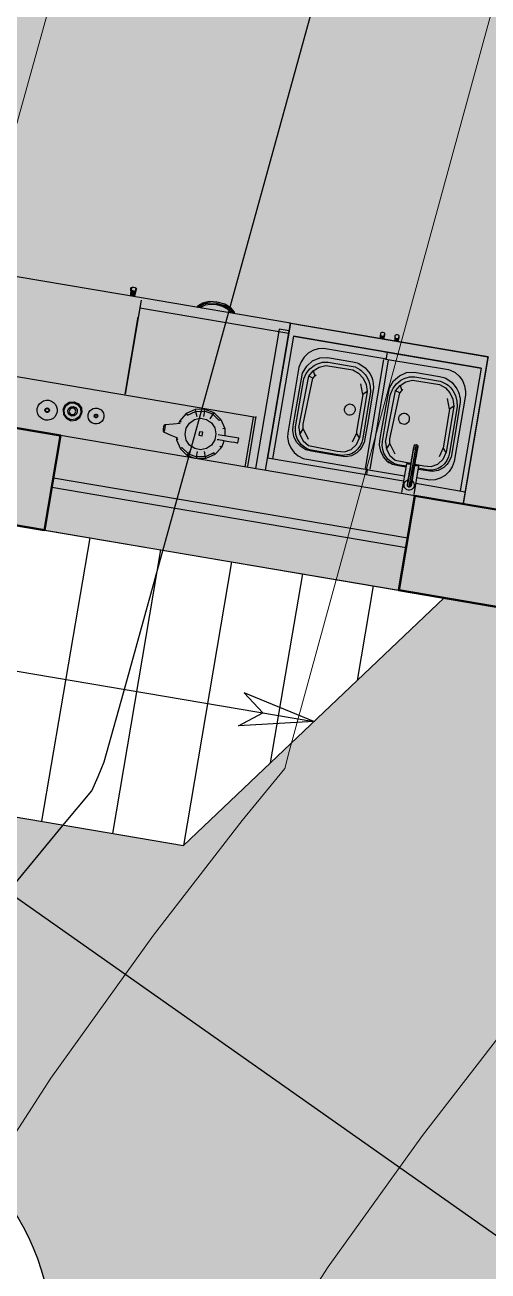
# Model space of a CAD drawing. Header units: millimetres. Extents: x 474337 to 1180020, y 4124662 to 4776603.
# Drawn here: x 767664 to 769597, y 4346139 to 4351340 of the extents above; entities that cross this region are included whole.
import ezdxf

# ---------------------------------------------------------------- set-up
doc = ezdxf.new("R2010")
doc.units = ezdxf.units.MM
doc.layers.add('(014) Водопровод', color=5, linetype='ИК_Водопровод -------в--------')
doc.layers.add('(031) Горизонтали', color=42, linetype='Continuous')
doc.layers.add('(032) Горизонтали утолщенные', color=32, linetype='Continuous', lineweight=30)
doc.linetypes.add('ИК_Водопровод -------в--------', pattern='A,9,-0.6,["В",Standard,S=1.2,R=0,X=0,Y=-0.6],-1.2', length=10.8)

# ---------------------------------------------------------------- blocks, each defined once
blk = doc.blocks.new('io87po8otjtrio')
at = {"color": 7, "lineweight": 50}
for p, q in [((5660452.5, 906416), (5664309.3, 900574)), ((5663011.3, 901814.2), (5663975.5, 900353.6)), ((5663975.5, 900353.6), (5664309.3, 900574)), ((5664802, 899101.8), (5665135.8, 899322.2)), ((5665135.8, 899322.2), (5666182.5, 897736.8)), ((5664802, 899101.8), (5665628.3, 897850.2))]:
    blk.add_line(p, q, dxfattribs=at)
at = {"color": 7}
for p, q in [((5663268, 904330), (5665747.3, 900574.6)), ((5662796, 903955.6), (5665494.3, 899868.4)), ((5664415, 900414), (5665416.7, 901075.3)), ((5664580.3, 900163.6), (5665582, 900825)), ((5664745.6, 899913.3), (5665747.3, 900574.6)), ((5665241.4, 899162.2), (5665747.3, 900574.6)), ((5664910.9, 899662.9), (5665578.6, 900103.8)), ((5665076.1, 899412.6), (5665410, 899633)), ((5665135.8, 899322.2), (5664802, 899101.8))]:
    blk.add_line(p, q, dxfattribs=at)
for p, q in [((5664309.3, 900574), (5665135.8, 899322.2)), ((5664234.9, 899577.5), (5663655, 900455.8)), ((5664158, 900474.1), (5664984.4, 899222.3)), ((5663854.1, 900403.9), (5663843.4, 900401.9)), ((5663864.8, 900403.1), (5663854.1, 900403.9)), ((5664124.6, 900452.1), (5664951, 899200.3)), ((5663815.2, 900370.4), (5663814.4, 900359.7)), ((5663814.4, 900359.7), (5663816.4, 900349)), ((5663818.7, 900380.6), (5663815.2, 900370.4)), ((5663824.7, 900389.6), (5663818.7, 900380.6)), ((5663833.2, 900397), (5663824.7, 900389.6)), ((5663843.4, 900401.9), (5663833.2, 900397)), ((5663847.3, 900363.8), (5663847.1, 900361.5)), ((5663847.1, 900361.5), (5663847.5, 900359.1)), ((5663848, 900366.1), (5663847.3, 900363.8)), ((5663847.5, 900359.1), (5663848.6, 900356.9)), ((5663848, 900363.7), (5663847.8, 900361.5)), ((5663847.8, 900361.5), (5663848.2, 900359.3)), ((5663849.4, 900368.1), (5663848, 900366.1)), ((5663848.7, 900365.7), (5663848, 900363.7)), ((5663848.2, 900359.3), (5663849.2, 900357.3)), ((5663848.6, 900356.9), (5663850.3, 900355)), ((5663849.9, 900367.6), (5663848.7, 900365.7)), ((5663849.2, 900357.3), (5663850.7, 900355.5)), ((5663851.3, 900369.7), (5663849.4, 900368.1)), ((5663849.7, 900363), (5663849.5, 900361.2)), ((5663849.5, 900361.2), (5663849.9, 900359.5)), ((5663850.3, 900364.7), (5663849.7, 900363)), ((5663851.7, 900369.1), (5663849.9, 900367.6)), ((5663849.9, 900359.5), (5663850.7, 900357.8)), ((5663851.3, 900366.3), (5663850.3, 900364.7)), ((5663850.3, 900355), (5663852.3, 900353.7)), ((5663850.7, 900357.8), (5663851.9, 900356.3)), ((5663850.7, 900355.5), (5663852.6, 900354.3)), ((5663853.5, 900370.8), (5663851.3, 900369.7)), ((5663852.7, 900367.5), (5663851.3, 900366.3)), ((5663853.7, 900370.1), (5663851.7, 900369.1)), ((5663851.9, 900356.3), (5663853.5, 900355.3)), ((5663852.3, 900353.7), (5663854.5, 900352.9)), ((5663852.6, 900354.3), (5663854.6, 900353.6)), ((5663854.4, 900368.3), (5663852.7, 900367.5)), ((5663855.9, 900371.2), (5663853.5, 900370.8)), ((5663853.5, 900355.3), (5663855.2, 900354.7)), ((5663855.9, 900370.5), (5663853.7, 900370.1)), ((5663856.2, 900368.7), (5663854.4, 900368.3)), ((5663854.5, 900352.9), (5663856.9, 900352.7)), ((5663854.6, 900353.6), (5663856.8, 900353.4)), ((5663855.2, 900354.7), (5663857, 900354.6)), ((5663858.2, 900371), (5663855.9, 900371.2)), ((5663858.1, 900370.3), (5663855.9, 900370.5)), ((5663858, 900368.5), (5663856.2, 900368.7)), ((5663856.8, 900353.4), (5663859, 900353.8)), ((5663856.9, 900352.7), (5663859.2, 900353.1)), ((5663857, 900354.6), (5663858.8, 900354.9)), ((5663859.7, 900367.9), (5663858, 900368.5)), ((5663860.1, 900369.6), (5663858.1, 900370.3)), ((5663860.5, 900370.3), (5663858.2, 900371)), ((5663858.8, 900354.9), (5663860.5, 900355.8)), ((5663859, 900353.8), (5663861.1, 900354.8)), ((5663859.2, 900353.1), (5663861.5, 900354.2)), ((5663861.2, 900366.9), (5663859.7, 900367.9)), ((5663862, 900368.4), (5663860.1, 900369.6)), ((5663862.5, 900368.9), (5663860.5, 900370.3)), ((5663860.5, 900355.8), (5663861.9, 900357)), ((5663861.1, 900354.8), (5663862.8, 900356.3)), ((5663862.5, 900365.5), (5663861.2, 900366.9)), ((5663861.5, 900354.2), (5663863.3, 900355.9)), ((5663861.9, 900357), (5663862.9, 900358.5)), ((5663863.5, 900366.7), (5663862, 900368.4)), ((5663864.1, 900367.1), (5663862.5, 900368.9)), ((5663863.3, 900363.8), (5663862.5, 900365.5)), ((5663862.8, 900356.3), (5663864, 900358.2)), ((5663862.9, 900358.5), (5663863.5, 900360.2)), ((5663863.6, 900362), (5663863.3, 900363.8)), ((5663863.3, 900355.9), (5663864.7, 900357.9)), ((5663864.5, 900364.6), (5663863.5, 900366.7)), ((5663863.5, 900360.2), (5663863.6, 900362)), ((5663864, 900358.2), (5663864.7, 900360.3)), ((5663865.2, 900364.8), (5663864.1, 900367.1)), ((5663864.9, 900362.4), (5663864.5, 900364.6)), ((5663864.7, 900360.3), (5663864.9, 900362.4)), ((5663864.7, 900357.9), (5663865.4, 900360.1)), ((5663874.9, 900399.6), (5663864.8, 900403.1)), ((5663865.6, 900362.5), (5663865.2, 900364.8)), ((5663865.4, 900360.1), (5663865.6, 900362.5)), ((5663884, 900393.6), (5663874.9, 900399.6)), ((5663891.4, 900385.1), (5663884, 900393.6)), ((5663896.3, 900375), (5663891.4, 900385.1)), ((5663894, 900343.4), (5663897.5, 900353.5)), ((5663898.3, 900364.3), (5663896.3, 900375)), ((5663897.5, 900353.5), (5663898.3, 900364.3)), ((5664802, 899101.8), (5663975.5, 900353.6)), ((5663816.4, 900349), (5663821.3, 900338.8)), ((5663821.3, 900338.8), (5663828.7, 900330.4)), ((5663828.7, 900330.4), (5663837.8, 900324.3)), ((5663837.8, 900324.3), (5663848, 900320.8)), ((5663848, 900320.8), (5663858.7, 900320)), ((5663858.7, 900320), (5663869.4, 900322)), ((5663880.4, 900299.5), (5663866.7, 900284)), ((5663869.4, 900322), (5663879.5, 900326.9)), ((5663879.5, 900326.9), (5663888, 900334.3)), ((5663880.6, 900299.2), (5663880.4, 900299.5)), ((5663880.6, 900299.2), (5663881.4, 900300.1)), ((5663881.4, 900300.1), (5663901, 900306.6)), ((5663901.3, 900302.6), (5663883.6, 900296.8)), ((5663888, 900334.3), (5663894, 900343.4)), ((5663901, 900306.6), (5663920.7, 900302.6)), ((5663919, 900299), (5663901.3, 900302.6)), ((5663920.7, 900302.6), (5663936.3, 900288.9)), ((5663586.4, 899813.3), (5663296.4, 900252.5)), ((5663866.7, 900284), (5663862.7, 900264.3)), ((5663862.7, 900264.3), (5663869.2, 900244.7)), ((5663871.2, 900282.8), (5663867.6, 900265.1)), ((5663867.6, 900265.1), (5663873.5, 900247.4)), ((5663883.6, 900296.8), (5663871.2, 900282.8)), ((5663885.3, 900275.9), (5663883.2, 900265.9)), ((5663883.2, 900265.9), (5663886.5, 900256)), ((5663892.2, 900283.7), (5663885.3, 900275.9)), ((5663886.5, 900256), (5663894.4, 900249.1)), ((5663889.3, 900266.1), (5663891.4, 900274.5)), ((5663892.5, 900258.1), (5663889.3, 900266.1)), ((5663891.4, 900274.5), (5663898.1, 900280)), ((5663902.1, 900287), (5663892.2, 900283.7)), ((5663899.8, 900253.4), (5663892.5, 900258.1)), ((5663894.4, 900249.1), (5663904.3, 900247)), ((5663898.1, 900280), (5663906.7, 900280.5)), ((5663908.4, 900254), (5663899.8, 900253.4)), ((5663912.1, 900285), (5663902.1, 900287)), ((5663904.3, 900247), (5663914.2, 900250.3)), ((5663906.7, 900280.5), (5663914, 900275.9)), ((5663915, 900259.5), (5663908.4, 900254)), ((5663919.9, 900278.1), (5663912.1, 900285)), ((5663914, 900275.9), (5663917.2, 900267.8)), ((5663914.2, 900250.3), (5663921.2, 900258.2)), ((5663917.2, 900267.8), (5663915, 900259.5)), ((5663933, 900286.7), (5663919, 900299)), ((5663923.2, 900268.1), (5663919.9, 900278.1)), ((5663921.2, 900258.2), (5663923.2, 900268.1)), ((5663922.9, 900237.3), (5663935.2, 900251.2)), ((5663938.7, 900249.5), (5663925, 900234)), ((5663938.8, 900269), (5663933, 900286.7)), ((5663935.2, 900251.2), (5663938.8, 900269)), ((5663936.3, 900288.9), (5663942.8, 900269.2)), ((5663942.8, 900269.2), (5663938.7, 900249.5)), ((5663869.2, 900244.7), (5663884.7, 900231)), ((5663873.5, 900247.4), (5663887.4, 900235.1)), ((5663884.7, 900231), (5663904.4, 900226.9)), ((5663887.4, 900235.1), (5663905.2, 900231.4)), ((5663904.4, 900226.9), (5663924.1, 900233.4)), ((5663905.2, 900231.4), (5663922.9, 900237.3)), ((5663925, 900234), (5663923.9, 900233.6)), ((5663924.1, 900233.4), (5663923.9, 900233.6)), ((5663931, 900200), (5663928.3, 900192)), ((5663935.7, 900207.1), (5663931, 900200)), ((5663942.4, 900212.9), (5663935.7, 900207.1)), ((5663950.4, 900216.8), (5663942.4, 900212.9)), ((5663958.8, 900218.3), (5663950.4, 900216.8)), ((5663967.2, 900217.7), (5663958.8, 900218.3)), ((5663975.2, 900215), (5663967.2, 900217.7)), ((5663982.4, 900210.2), (5663975.2, 900215)), ((5663988.2, 900203.5), (5663982.4, 900210.2)), ((5663992, 900195.6), (5663988.2, 900203.5)), ((5663993.6, 900187.1), (5663992, 900195.6)), ((5663928.3, 900192), (5663927.6, 900183.5)), ((5663927.6, 900183.5), (5663929.2, 900175.1)), ((5663929.2, 900175.1), (5663933, 900167.1)), ((5663933, 900167.1), (5663938.9, 900160.5)), ((5663938.9, 900160.5), (5663946, 900155.7)), ((5663946, 900155.7), (5663954, 900153)), ((5663953.5, 900186.8), (5663953.3, 900184.9)), ((5663953.3, 900184.9), (5663953.7, 900183.1)), ((5663954.1, 900188.6), (5663953.5, 900186.8)), ((5663953.7, 900183.1), (5663954.5, 900181.3)), ((5663954, 900186.7), (5663953.9, 900185)), ((5663953.9, 900185), (5663954.2, 900183.2)), ((5663954.6, 900188.3), (5663954, 900186.7)), ((5663954, 900153), (5663962.4, 900152.3)), ((5663955.1, 900190.1), (5663954.1, 900188.6)), ((5663954.2, 900183.2), (5663955, 900181.6)), ((5663954.5, 900181.3), (5663955.8, 900179.8)), ((5663955.5, 900189.8), (5663954.6, 900188.3)), ((5663955, 900181.6), (5663956.2, 900180.3)), ((5663956.6, 900191.4), (5663955.1, 900190.1)), ((5663955.4, 900186.2), (5663955.2, 900184.8)), ((5663955.2, 900184.8), (5663955.5, 900183.3)), ((5663955.8, 900187.5), (5663955.4, 900186.2)), ((5663956.9, 900190.9), (5663955.5, 900189.8)), ((5663955.5, 900183.3), (5663956.2, 900182)), ((5663956.6, 900188.7), (5663955.8, 900187.5)), ((5663955.8, 900179.8), (5663957.4, 900178.8)), ((5663956.2, 900182), (5663957.1, 900180.9)), ((5663956.2, 900180.3), (5663957.6, 900179.3)), ((5663958.3, 900192.3), (5663956.6, 900191.4)), ((5663957.7, 900189.7), (5663956.6, 900188.7)), ((5663958.5, 900191.7), (5663956.9, 900190.9)), ((5663957.1, 900180.9), (5663958.3, 900180.1)), ((5663957.4, 900178.8), (5663959.1, 900178.2)), ((5663957.6, 900179.3), (5663959.3, 900178.7)), ((5663959.1, 900190.3), (5663957.7, 900189.7)), ((5663960.2, 900192.6), (5663958.3, 900192.3)), ((5663958.3, 900180.1), (5663959.7, 900179.6)), ((5663960.2, 900192), (5663958.5, 900191.7)), ((5663960.5, 900190.6), (5663959.1, 900190.3)), ((5663959.1, 900178.2), (5663961, 900178)), ((5663959.3, 900178.7), (5663961, 900178.6)), ((5663959.7, 900179.6), (5663961.1, 900179.5)), ((5663962.1, 900192.5), (5663960.2, 900192.6)), ((5663962, 900191.9), (5663960.2, 900192)), ((5663961.9, 900190.5), (5663960.5, 900190.6)), ((5663961, 900178.6), (5663962.7, 900178.9)), ((5663961, 900178), (5663962.9, 900178.4)), ((5663961.1, 900179.5), (5663962.5, 900179.8)), ((5663963.2, 900190), (5663961.9, 900190.5)), ((5663963.6, 900191.4), (5663962, 900191.9)), ((5663963.8, 900191.9), (5663962.1, 900192.5)), ((5663962.4, 900152.3), (5663970.8, 900153.9)), ((5663962.5, 900179.8), (5663963.8, 900180.4)), ((5663962.7, 900178.9), (5663964.3, 900179.7)), ((5663962.9, 900178.4), (5663964.6, 900179.2)), ((5663964.4, 900189.2), (5663963.2, 900190)), ((5663965, 900190.4), (5663963.6, 900191.4)), ((5663965.4, 900190.8), (5663963.8, 900191.9)), ((5663963.8, 900180.4), (5663965, 900181.4)), ((5663964.3, 900179.7), (5663965.7, 900180.9)), ((5663965.4, 900188.1), (5663964.4, 900189.2)), ((5663964.6, 900179.2), (5663966.1, 900180.5)), ((5663966.2, 900189), (5663965, 900190.4)), ((5663965, 900181.4), (5663965.8, 900182.6)), ((5663966.7, 900189.3), (5663965.4, 900190.8)), ((5663966.1, 900186.8), (5663965.4, 900188.1)), ((5663965.7, 900180.9), (5663966.6, 900182.4)), ((5663965.8, 900182.6), (5663966.2, 900184)), ((5663966.3, 900185.4), (5663966.1, 900186.8)), ((5663966.1, 900180.5), (5663967.2, 900182.1)), ((5663967, 900187.4), (5663966.2, 900189)), ((5663966.2, 900184), (5663966.3, 900185.4)), ((5663966.6, 900182.4), (5663967.2, 900184)), ((5663967.5, 900187.6), (5663966.7, 900189.3)), ((5663967.3, 900185.7), (5663967, 900187.4)), ((5663967.2, 900184), (5663967.3, 900185.7)), ((5663967.2, 900182.1), (5663967.8, 900183.9)), ((5663967.9, 900185.7), (5663967.5, 900187.6)), ((5663967.8, 900183.9), (5663967.9, 900185.7)), ((5663970.8, 900153.9), (5663978.8, 900157.8)), ((5663978.8, 900157.8), (5663985.5, 900163.6)), ((5663985.5, 900163.6), (5663990.2, 900170.7)), ((5663990.2, 900170.7), (5663993, 900178.7)), ((5663993, 900178.7), (5663993.6, 900187.1)), ((5663594.1, 899818), (5663926.6, 900037.5)), ((5663613.8, 899831), (5663926.6, 900037.5)), ((5663926.6, 900037.5), (5663653.3, 899857.1)), ((5664109.9, 899936.7), (5664110.4, 899940.1)), ((5664114.1, 899936.7), (5664109.9, 899936.7)), ((5664121.1, 899904.8), (5664109.9, 899936.7)), ((5664110.4, 899940.1), (5664115.3, 899945.8)), ((5664121.4, 899940.1), (5664114.1, 899936.7)), ((5664115.3, 899945.8), (5664123, 899951.1)), ((5664129.1, 899945.3), (5664121.4, 899940.1)), ((5664123, 899951.1), (5664130.5, 899954.1)), ((5664134.3, 899950.5), (5664129.1, 899945.3)), ((5664130.5, 899954.1), (5664134.9, 899953.8)), ((5664134.9, 899953.8), (5664134.3, 899950.5)), ((5664134.9, 899953.8), (5664159.4, 899931.5)), ((5664131.2, 899876.7), (5664121.1, 899904.8)), ((5664159.4, 899931.5), (5664182.1, 899910.6)), ((5664177.9, 899914.5), (5664186.7, 899918.1)), ((5664186.7, 899918.1), (5664227.5, 899918.2)), ((5664186.7, 899918.1), (5664188.1, 899910.4)), ((5664227.5, 899918.2), (5664225.8, 899910.5)), ((5664225.8, 899910.5), (5664260.4, 899896.3)), ((5664227.5, 899918.2), (5664264.9, 899902.9)), ((5664260.4, 899896.3), (5664247.6, 899877.6)), ((5664264.9, 899902.9), (5664260.4, 899896.3)), ((5664260.4, 899896.3), (5664286.7, 899870)), ((5664264.9, 899902.9), (5664288.4, 899879.3)), ((5663530.7, 899836.1), (5663529.2, 899833.3)), ((5663529.2, 899833.3), (5663529.8, 899828.6)), ((5663533.4, 899837.5), (5663530.7, 899836.1)), ((5663532.2, 899834.9), (5663540.6, 899839.5)), ((5663541.3, 899841.6), (5663533.4, 899837.5)), ((5663553.2, 899846.2), (5663540.6, 899839.5)), ((5663540.6, 899839.5), (5663541.3, 899841.6)), ((5663540.6, 899839.5), (5663541.6, 899835.7)), ((5663541.3, 899841.6), (5663553.2, 899847.7)), ((5663541.6, 899835.7), (5663554.5, 899843.2)), ((5663556.7, 899839.5), (5663544, 899831.1)), ((5663559.3, 899835.9), (5663547.3, 899827.1)), ((5663550.4, 899824.7), (5663561.5, 899833.6)), ((5663552.7, 899824.5), (5663562.9, 899833.1)), ((5663553.2, 899847.7), (5663561.2, 899851.5)), ((5663553.2, 899846.2), (5663561.8, 899850.6)), ((5663553.2, 899847.7), (5663553.2, 899846.2)), ((5663554.5, 899843.2), (5663553.2, 899846.2)), ((5663563.3, 899848.3), (5663554.5, 899843.2)), ((5663554.5, 899843.2), (5663556.7, 899839.5)), ((5663565.3, 899845.2), (5663556.7, 899839.5)), ((5663556.7, 899839.5), (5663559.3, 899835.9)), ((5663559.3, 899835.9), (5663567.4, 899842.1)), ((5663561.5, 899833.6), (5663559.3, 899835.9)), ((5663561.5, 899833.6), (5663568.9, 899839.8)), ((5663562.9, 899833.1), (5663561.5, 899833.6)), ((5663562.9, 899833.1), (5663569.5, 899838.9)), ((5663621.5, 899836.5), (5663969.3, 899309.7)), ((5663653.3, 899857.1), (5663653.3, 899857.1)), ((5664102.7, 899795.8), (5664103.3, 899836.3)), ((5664103.3, 899836.3), (5664119.5, 899873.7)), ((5664103.3, 899836.3), (5664111.1, 899834.7)), ((5664111.1, 899834.7), (5664110.5, 899797.3)), ((5664119.5, 899873.7), (5664128.9, 899883)), ((5664119.5, 899873.7), (5664126, 899869.4)), ((5664145, 899839.7), (5664140.2, 899814.7)), ((5664159, 899861), (5664145, 899839.7)), ((5664180.1, 899875.6), (5664159, 899861)), ((5664205.1, 899881.2), (5664180.1, 899875.6)), ((5664230.1, 899876.9), (5664205.1, 899881.2)), ((5664251.4, 899863.4), (5664230.1, 899876.9)), ((5664265.7, 899842.7), (5664251.4, 899863.4)), ((5664270.9, 899818.1), (5664265.7, 899842.7)), ((5664286.7, 899870), (5664267.7, 899857.4)), ((5664300.6, 899835.5), (5664278.3, 899831)), ((5664286.7, 899870), (5664292.2, 899873.6)), ((5664300.6, 899835.5), (5664286.7, 899870)), ((5664308.4, 899837), (5664296, 899867.9)), ((5664300, 899798.1), (5664300.6, 899835.5)), ((5664308.4, 899837), (5664300.6, 899835.5)), ((5664307.8, 899796.5), (5664308.4, 899837)), ((5663529.8, 899828.6), (5663532.3, 899823.4)), ((5663532.3, 899823.4), (5663536.1, 899819)), ((5663536.1, 899819), (5663540.2, 899816.6)), ((5663540.2, 899816.6), (5663543.4, 899816.9)), ((5663550.4, 899824.7), (5663542.9, 899818.7)), ((5663543.4, 899816.9), (5663545.8, 899818.8)), ((5663545.8, 899818.8), (5663552.7, 899824.5)), ((5663547.3, 899827.1), (5663550.4, 899824.7)), ((5663552.7, 899824.5), (5663550.4, 899824.7)), ((5663934.2, 899286.5), (5663586.4, 899813.3)), ((5664102.7, 899795.8), (5664110.5, 899797.3)), ((5664117.8, 899758.4), (5664102.7, 899795.8)), ((5664110.5, 899797.3), (5664132.8, 899801.8)), ((5664110.5, 899797.3), (5664124.4, 899762.8)), ((5664140.2, 899814.7), (5664145.4, 899790.1)), ((5664145.4, 899790.1), (5664159.7, 899769.4)), ((5664194.7, 899817), (5664207.4, 899825.4)), ((5664203, 899804.6), (5664194.7, 899817)), ((5664215.7, 899812.9), (5664203, 899804.6)), ((5664207.4, 899825.4), (5664215.7, 899812.9)), ((5664252.1, 899771.8), (5664266.1, 899793.1)), ((5664266.1, 899793.1), (5664270.9, 899818.1)), ((5664291.7, 899759.1), (5664307.8, 899796.5)), ((5664307.8, 899796.5), (5664300, 899798.1)), ((5664124.4, 899762.8), (5664117.8, 899758.4)), ((5664117.8, 899758.4), (5664146.2, 899729.9)), ((5664124.4, 899762.8), (5664143.5, 899775.4)), ((5664150.7, 899736.5), (5664124.4, 899762.8)), ((5664146.2, 899729.9), (5664150.7, 899736.5)), ((5664146.2, 899729.9), (5664183.7, 899714.6)), ((5664150.7, 899736.5), (5664163.6, 899755.2)), ((5664185.3, 899722.3), (5664150.7, 899736.5)), ((5664159.7, 899769.4), (5664181, 899755.9)), ((5664181, 899755.9), (5664206, 899751.6)), ((5664206, 899751.6), (5664231, 899757.2)), ((5664231, 899757.2), (5664252.1, 899771.8)), ((5664286.2, 899677.7), (5664238, 899750.7)), ((5664254.1, 899761.6), (5664257.9, 899755.9)), ((5664257.9, 899755.9), (5664260.9, 899751.4)), ((5664260.9, 899751.4), (5664266.5, 899742.9)), ((5664266.5, 899742.9), (5664276.4, 899727.9)), ((5664269.9, 899737.7), (5664291.7, 899759.1)), ((5664276.4, 899727.9), (5664286.3, 899712.8)), ((5664291.7, 899759.1), (5664285.1, 899763.4)), ((5664183.7, 899714.6), (5664185.3, 899722.3)), ((5664183.7, 899714.6), (5664224.5, 899714.7)), ((5664224.5, 899714.7), (5664223, 899722.5)), ((5664224.5, 899714.7), (5664253.8, 899726.8)), ((5664405.8, 899701.5), (5664231.8, 899586.6)), ((5664408, 899690.4), (5664232.3, 899574.4)), ((5664302.5, 899688.4), (5664286.2, 899677.7)), ((5664286.3, 899712.8), (5664294.6, 899700.2)), ((5664294.6, 899700.2), (5664300.1, 899691.9)), ((5664300.1, 899691.9), (5664302.5, 899688.4)), ((5664407.3, 899691.4), (5664408, 899690.4)), ((5663937.4, 899339), (5664430.2, 899664.4)), ((5664453.4, 899629.3), (5663960.6, 899303.9)), ((5663708.6, 899588.5), (5663711.8, 899611.1)), ((5663714.9, 899560), (5663708.6, 899588.5)), ((5663712.5, 899610.5), (5663709.4, 899588)), ((5663709.4, 899588), (5663711.9, 899586.7)), ((5663711.8, 899611.1), (5663716.5, 899616.3)), ((5663711.8, 899611.1), (5663712.5, 899610.5)), ((5663711.9, 899586.7), (5663714.5, 899608.6)), ((5663715.1, 899585), (5663711.9, 899586.7)), ((5663711.9, 899586.7), (5663718.1, 899559.8)), ((5663717, 899615.5), (5663712.5, 899610.5)), ((5663712.5, 899610.5), (5663714.5, 899608.6)), ((5663714.5, 899608.6), (5663718.4, 899613.3)), ((5663714.5, 899608.6), (5663717.2, 899606)), ((5663717.2, 899606), (5663715.1, 899585)), ((5663721.3, 899559.6), (5663715.1, 899585)), ((5663721.7, 899581.4), (5663722.5, 899600.8)), ((5663727.6, 899559.1), (5663721.7, 899581.4)), ((5663722.5, 899600.8), (5663724.5, 899604.2)), ((5663933.8, 899286.3), (5664410.6, 899601)), ((5663988.5, 899297.1), (5664422.2, 899583.4)), ((5664727.7, 899120.8), (5664410.6, 899601)), ((5663730, 899530.6), (5663714.9, 899560)), ((5663734.6, 899533.7), (5663721.3, 899559.6)), ((5663739.3, 899536.8), (5663727.6, 899559.1)), ((5663751.1, 899505.2), (5663730, 899530.6)), ((5663753.2, 899511.2), (5663734.6, 899533.7)), ((5663737, 899535.3), (5663754.2, 899514.3)), ((5663755.3, 899517.3), (5663739.3, 899536.8)), ((5663774.8, 899488.2), (5663751.1, 899505.2)), ((5663752.2, 899508.2), (5663774.5, 899491.9)), ((5663753.2, 899511.2), (5663754.2, 899514.3)), ((5663774.1, 899495.6), (5663753.2, 899511.2)), ((5663754.2, 899514.3), (5663755, 899516.5)), ((5663754.2, 899514.3), (5663774.1, 899495.6)), ((5663773.5, 899503.1), (5663755.3, 899517.3)), ((5663791.6, 899496.2), (5663773.5, 899503.1)), ((5663774.1, 899495.6), (5663774.5, 899491.9)), ((5663794.2, 899489.2), (5663774.1, 899495.6)), ((5663774.5, 899491.9), (5663774.7, 899489.2)), ((5663774.5, 899491.9), (5663795.6, 899485.8)), ((5663774.7, 899489.2), (5663796.5, 899483.2)), ((5663796.9, 899482.3), (5663774.8, 899488.2)), ((5663795.4, 899496.7), (5663791.6, 899496.2)), ((5663795.6, 899485.8), (5663794.2, 899489.2)), ((5663795.6, 899485.8), (5663801.5, 899487.5)), ((5663796.5, 899483.2), (5663795.6, 899485.8)), ((5663796.5, 899483.2), (5663802.9, 899485.3)), ((5663796.9, 899482.3), (5663796.5, 899483.2)), ((5663803.5, 899484.5), (5663796.9, 899482.3)), ((5664115.3, 899327.9), (5664349.5, 899482.5)), ((5664349.5, 899482.5), (5664364, 899489.2)), ((5664364, 899489.2), (5664387, 899494.9)), ((5664387, 899494.9), (5664410.5, 899495.4)), ((5664410.5, 899495.4), (5664433.2, 899490.5)), ((5664433.2, 899490.5), (5664453.8, 899480.6)), ((5664453.8, 899480.6), (5664471.2, 899466.1)), ((5664296.3, 899426.6), (5664145.3, 899324.2)), ((5664345.7, 899429.9), (5664167.2, 899305.4)), ((5664338.1, 899441.1), (5664175.2, 899333.4)), ((5664323.9, 899444.8), (5664296.3, 899426.6)), ((5664331.2, 899449.8), (5664323.9, 899444.8)), ((5664347, 899457.6), (5664331.2, 899449.8)), ((5664352.9, 899448.5), (5664338.1, 899441.1)), ((5664359, 899415.9), (5664340.2, 899407.5)), ((5664345.7, 899429.9), (5664374.9, 899438.4)), ((5664372.4, 899463.8), (5664347, 899457.6)), ((5664368.6, 899453.1), (5664352.9, 899448.5)), ((5664374.9, 899438.4), (5664359, 899415.9)), ((5664359, 899415.9), (5664405.6, 899414.4)), ((5664385, 899454.8), (5664368.6, 899453.1)), ((5664398.2, 899463), (5664372.4, 899463.8)), ((5664374.9, 899438.4), (5664404.7, 899436.1)), ((5664401.1, 899453.5), (5664385, 899454.8)), ((5664422.4, 899455.1), (5664398.2, 899463)), ((5664416.5, 899449.3), (5664401.1, 899453.5)), ((5664404.7, 899436.1), (5664430.9, 899423.1)), ((5664430.8, 899442.3), (5664416.5, 899449.3)), ((5664443, 899440.9), (5664422.4, 899455.1)), ((5664443.2, 899432.7), (5664430.8, 899442.3)), ((5664430.9, 899423.1), (5664501.2, 899323.7)), ((5664458.4, 899421.3), (5664443, 899440.9)), ((5664453.5, 899420.9), (5664443.2, 899432.7)), ((5664516.6, 899325.2), (5664453.5, 899420.9)), ((5664515.9, 899334.3), (5664458.4, 899421.3)), ((5664471.2, 899466.1), (5664476.2, 899460.4)), ((5664476.2, 899460.4), (5664622, 899239.5)), ((5664340.2, 899407.5), (5664181.7, 899293.2)), ((5663960.6, 899303.9), (5663937.4, 899339)), ((5664098.6, 899311), (5664115.3, 899327.9)), ((5664145.3, 899324.2), (5664125.5, 899296.9)), ((5664168.9, 899328.4), (5664152.7, 899310.8)), ((5664175.2, 899333.4), (5664168.9, 899328.4)), ((5664501.2, 899323.7), (5664515.6, 899297.3)), ((5664536.6, 899301.5), (5664515.9, 899334.3)), ((5664525.7, 899312.1), (5664516.6, 899325.2)), ((5664534.6, 899281.6), (5664525.7, 899312.1)), ((5664395, 898588.5), (5663931.1, 899291.1)), ((5663969.3, 899309.7), (5663934.2, 899286.5)), ((5663934.2, 899286.5), (5664394.8, 898588.8)), ((5664207.3, 898965.7), (5663988.5, 899297.1)), ((5663988.5, 899297.1), (5664212.7, 898957.4)), ((5664075.4, 899246.4), (5664078.1, 899269.2)), ((5664078.1, 899269.2), (5664086, 899291.1)), ((5664086, 899291.1), (5664098.6, 899311)), ((5664125.5, 899296.9), (5664115.3, 899265.3)), ((5664115.3, 899265.3), (5664115.8, 899232.7)), ((5664134.8, 899267.5), (5664133.8, 899252)), ((5664141.1, 899290), (5664134.8, 899267.5)), ((5664152.7, 899310.8), (5664141.1, 899290)), ((5664154, 899279.3), (5664149.7, 899251)), ((5664167.2, 899305.4), (5664154, 899279.3)), ((5664154, 899279.3), (5664175.7, 899281.4)), ((5664181.7, 899293.2), (5664167.2, 899305.4)), ((5664175.7, 899281.4), (5664173.5, 899275.2)), ((5664175.7, 899281.4), (5664178.5, 899287.4)), ((5664178.5, 899287.4), (5664181.7, 899293.2)), ((5664517.9, 899267.6), (5664508, 899238.8)), ((5664515.6, 899297.3), (5664517.9, 899267.6)), ((5664532.7, 899257.3), (5664534.8, 899273.4)), ((5664534.8, 899273.4), (5664534.6, 899281.6)), ((5664542.4, 899276.7), (5664536.6, 899301.5)), ((5664540.4, 899250.9), (5664542.4, 899276.7)), ((5664078, 899223.8), (5664075.4, 899246.4)), ((5664085.8, 899202.7), (5664078, 899223.8)), ((5664115.8, 899232.7), (5664126.9, 899202.5)), ((5664133.8, 899252), (5664137, 899229.3)), ((5664137, 899229.3), (5664145.8, 899208.4)), ((5664145.8, 899208.4), (5664204.6, 899119.2)), ((5664149.7, 899251), (5664154.8, 899223.3)), ((5664154.8, 899223.3), (5664217.2, 899127)), ((5664229.1, 898992), (5664613.7, 899245.9)), ((5664240, 898975.4), (5664624.6, 899229.4)), ((5664323.2, 899108.5), (5664487.6, 899215.5)), ((5664328.1, 899130), (5664458.3, 899215.9)), ((5664341.2, 899208.9), (5664340.6, 899203.1)), ((5664343.3, 899214.5), (5664341.2, 899208.9)), ((5664346.8, 899219.5), (5664343.3, 899214.5)), ((5664351.5, 899223.5), (5664346.8, 899219.5)), ((5664356.9, 899226.2), (5664351.5, 899223.5)), ((5664362.9, 899227.4), (5664356.9, 899226.2)), ((5664368.8, 899227.2), (5664362.9, 899227.4)), ((5664374.5, 899225.4), (5664368.8, 899227.2)), ((5664379.4, 899222.3), (5664374.5, 899225.4)), ((5664383.2, 899217.9), (5664379.4, 899222.3)), ((5664385.7, 899212.7), (5664383.2, 899217.9)), ((5664386.6, 899207), (5664385.7, 899212.7)), ((5664458.3, 899215.9), (5664464.5, 899219.4)), ((5664464.5, 899219.4), (5664491.8, 899250.6)), ((5664487.6, 899215.5), (5664464.5, 899219.4)), ((5664508, 899238.8), (5664487.6, 899215.5)), ((5664494.5, 899204.3), (5664507.8, 899214.7)), ((5664507.8, 899214.7), (5664518.9, 899227.3)), ((5664514, 899205.6), (5664530.6, 899226.5)), ((5664518.9, 899227.3), (5664527.3, 899241.7)), ((5664527.3, 899241.7), (5664532.7, 899257.3)), ((5664530.6, 899226.5), (5664534.7, 899234.4)), ((5664534.7, 899234.4), (5664540.4, 899250.9)), ((5664618.9, 899238), (5664621.8, 899239.9)), ((5664622, 899239.5), (5664619.1, 899237.6)), ((5664621.8, 899239.9), (5664629.3, 899228.6)), ((5664622, 899239.5), (5664641, 899252.1)), ((5664629.3, 899228.6), (5664708.7, 899108.3)), ((5664224.2, 898993.2), (5664085.8, 899202.7)), ((5664126.9, 899202.5), (5664185.6, 899113.7)), ((5664340.6, 899203.1), (5664341.6, 899197.3)), ((5664341.6, 899197.3), (5664344.1, 899192.1)), ((5664344.1, 899192.1), (5664347.9, 899187.8)), ((5664347.9, 899187.8), (5664352.8, 899184.6)), ((5664352.8, 899184.6), (5664358.4, 899182.9)), ((5664358.4, 899182.9), (5664364.4, 899182.6)), ((5664364.4, 899182.6), (5664370.3, 899183.9)), ((5664370.3, 899183.9), (5664375.8, 899186.6)), ((5664375.8, 899186.6), (5664380.4, 899190.6)), ((5664380.4, 899190.6), (5664383.9, 899195.5)), ((5664383.9, 899195.5), (5664386.1, 899201.1)), ((5664386.1, 899201.1), (5664386.6, 899207)), ((5664393.4, 899138.2), (5664494.5, 899204.3)), ((5664436.8, 899153.7), (5664514, 899205.6)), ((5664574.7, 899157.3), (5664549.3, 899151.1)), ((5664600.5, 899156.5), (5664574.7, 899157.3)), ((5664624.7, 899148.6), (5664600.5, 899156.5)), ((5664185.6, 899113.7), (5664197.2, 899098.3)), ((5664204.6, 899119.2), (5664209.7, 899113.7)), ((5664209.7, 899113.7), (5664227.2, 899099.6)), ((5664217.2, 899127), (5664239.6, 899110.5)), ((5664239.6, 899110.5), (5664266.3, 899101.5)), ((5664328.1, 899130), (5664283.8, 899119.5)), ((5664295.1, 899100.8), (5664323.2, 899108.5)), ((5664318.7, 899077.1), (5664436.8, 899153.7)), ((5664323.2, 899108.5), (5664328.1, 899130)), ((5664331.2, 899097.2), (5664393.4, 899138.2)), ((5664498.7, 899120.1), (5664347.6, 899017.7)), ((5664548.1, 899123.4), (5664369.6, 898998.9)), ((5664540.4, 899134.6), (5664377.5, 899026.9)), ((5664526.3, 899138.3), (5664498.7, 899120.1)), ((5664533.6, 899143.3), (5664526.3, 899138.3)), ((5664549.3, 899151.1), (5664533.6, 899143.3)), ((5664555.2, 899142), (5664540.4, 899134.6)), ((5664561.4, 899109.4), (5664542.5, 899101)), ((5664548.1, 899123.4), (5664577.2, 899131.9)), ((5664571, 899146.6), (5664555.2, 899142)), ((5664577.2, 899131.9), (5664561.4, 899109.4)), ((5664561.4, 899109.4), (5664608, 899107.9)), ((5664587.3, 899148.3), (5664571, 899146.6)), ((5664577.2, 899131.9), (5664607, 899129.6)), ((5664603.4, 899147), (5664587.3, 899148.3)), ((5664618.9, 899142.8), (5664603.4, 899147)), ((5664607, 899129.6), (5664633.3, 899116.6)), ((5664633.1, 899135.8), (5664618.9, 899142.8)), ((5664623.2, 899149.1), (5664625.5, 899149.3)), ((5664625.5, 899149.3), (5664624, 899148.9)), ((5664645.3, 899134.4), (5664624.7, 899148.6)), ((5664625.5, 899149.3), (5664626.6, 899148.5)), ((5664626.6, 899148.5), (5664630.8, 899145.4)), ((5664630.8, 899145.4), (5664631.8, 899144.4)), ((5664635, 899141.5), (5664631.8, 899144.4)), ((5664631.8, 899144.4), (5664633.9, 899142.6)), ((5664645.6, 899126.2), (5664633.1, 899135.8)), ((5664633.3, 899116.6), (5664671.2, 899062.9)), ((5664633.9, 899142.6), (5664635, 899141.5)), ((5664660.7, 899114.8), (5664645.3, 899134.4)), ((5664655.9, 899114.4), (5664645.6, 899126.2)), ((5664674.7, 899085.8), (5664655.9, 899114.4)), ((5664678.3, 899088.2), (5664660.7, 899114.8)), ((5664666, 899080), (5664767.4, 899147)), ((5664694.2, 899037.2), (5664795.6, 899104.2)), ((5664729, 899101.2), (5664746.8, 899112.9)), ((5664730.6, 899110.1), (5664730.2, 899104.5)), ((5664730.2, 899104.5), (5664730.6, 899102.2)), ((5664732.4, 899115.3), (5664730.6, 899110.1)), ((5664735.5, 899120), (5664732.4, 899115.3)), ((5664753.2, 899114.1), (5664734.1, 899101.5)), ((5664739.7, 899123.6), (5664735.5, 899120)), ((5664739, 899097.5), (5664758.6, 899110.5)), ((5664744.7, 899126.1), (5664739.7, 899123.6)), ((5664740.8, 899091.4), (5664759.9, 899104.1)), ((5664750.2, 899127.1), (5664744.7, 899126.1)), ((5664746.8, 899112.9), (5664753.2, 899114.1)), ((5664746.8, 899112.9), (5664750.1, 899113.5)), ((5664755.8, 899126.7), (5664750.2, 899127.1)), ((5664758.6, 899110.5), (5664753.2, 899114.1)), ((5664753.2, 899114.1), (5664755.9, 899112.3)), ((5664761.1, 899124.9), (5664755.8, 899126.7)), ((5664756.2, 899098.6), (5664759.9, 899104.1)), ((5664759.9, 899104.1), (5664758.4, 899101.8)), ((5664759.9, 899104.1), (5664758.6, 899110.5)), ((5664758.6, 899110.5), (5664759.3, 899107.1)), ((5664765.7, 899121.8), (5664761.1, 899124.9)), ((5664769.4, 899117.6), (5664765.7, 899121.8)), ((5664771.8, 899112.5), (5664769.4, 899117.6)), ((5664772.9, 899107.1), (5664771.8, 899112.5)), ((5664772.5, 899101.5), (5664772.9, 899107.1)), ((5664197.2, 899098.3), (5664203, 899092.8)), ((5664203, 899092.8), (5664230.2, 899075.9)), ((5664227.2, 899099.6), (5664233.8, 899095.9)), ((5664230.2, 899075.9), (5664261.7, 899068)), ((5664233.8, 899095.9), (5664240.7, 899092.6)), ((5664240.7, 899092.6), (5664247.8, 899089.9)), ((5664247.8, 899089.9), (5664255.2, 899087.7)), ((5664255.2, 899087.7), (5664262.7, 899086.1)), ((5664261.7, 899068), (5664278.2, 899067.6)), ((5664262.7, 899086.1), (5664285.9, 899084.7)), ((5664266.3, 899101.5), (5664295.1, 899100.8)), ((5664270.1, 899067.8), (5664270.2, 899067.7)), ((5664278.2, 899067.6), (5664286.5, 899068.3)), ((5664285.9, 899084.7), (5664309.1, 899088.5)), ((5664286.5, 899068.3), (5664294.7, 899069.6)), ((5664294.7, 899069.6), (5664302.9, 899071.5)), ((5664302.9, 899071.5), (5664318.7, 899077.1)), ((5664309.1, 899088.5), (5664331.2, 899097.2)), ((5664542.5, 899101), (5664384.1, 898986.7)), ((5664660, 899052.5), (5664647.4, 899044.2)), ((5664648.2, 899047.8), (5664660, 899055.5)), ((5664660, 899055.5), (5664672.3, 899063.7)), ((5664673.2, 899061.3), (5664660, 899052.5)), ((5664662.7, 899047.1), (5664676.4, 899056.1)), ((5664666.4, 899079.3), (5664666, 899080)), ((5664667.9, 899077.2), (5664666.4, 899079.3)), ((5664670.1, 899073.8), (5664667.9, 899077.2)), ((5664673, 899069.3), (5664670.1, 899073.8)), ((5664672.3, 899063.7), (5664684.9, 899072)), ((5664675.4, 899065.7), (5664673, 899069.3)), ((5664686.8, 899070.2), (5664673.2, 899061.3)), ((5664676.4, 899056.1), (5664690.3, 899065.3)), ((5664679.9, 899051.2), (5664693.4, 899060.1)), ((5664681.8, 899049.4), (5664694.3, 899057.7)), ((5664684.8, 899051.5), (5664693.8, 899037.9)), ((5664684.9, 899072), (5664697.3, 899080.2)), ((5664700, 899079), (5664686.8, 899070.2)), ((5664690.3, 899065.3), (5664703.9, 899074.3)), ((5664693.4, 899060.1), (5664706.7, 899068.9)), ((5664694.3, 899057.7), (5664706.7, 899065.9)), ((5664697.3, 899080.2), (5664709, 899087.9)), ((5664712.6, 899087.3), (5664700, 899079)), ((5664703.9, 899074.3), (5664716.9, 899082.9)), ((5664706.7, 899065.9), (5664729.1, 899080.7)), ((5664706.7, 899068.9), (5664719.3, 899077.2)), ((5664709, 899087.9), (5664719.7, 899095)), ((5664724.1, 899094.9), (5664712.6, 899087.3)), ((5664716.9, 899082.9), (5664728.7, 899090.7)), ((5664719.3, 899077.2), (5664730.8, 899084.8)), ((5664719.7, 899095), (5664729, 899101.2)), ((5664734.1, 899101.5), (5664724.1, 899094.9)), ((5664728.7, 899090.7), (5664739, 899097.5)), ((5664729.1, 899080.7), (5664738.4, 899086.9)), ((5664730.8, 899084.8), (5664740.8, 899091.4)), ((5664767.6, 899019), (5664737, 899065.4)), ((5664738.4, 899086.9), (5664756.2, 899098.6)), ((5664740, 899087.9), (5664741.9, 899086.6)), ((5664741.9, 899086.6), (5664747.2, 899084.8)), ((5664747.2, 899084.8), (5664752.8, 899084.4)), ((5664752.8, 899084.4), (5664758.3, 899085.5)), ((5664755.9, 899077.9), (5664871.3, 898903.3)), ((5664758.3, 899085.5), (5664763.3, 899087.9)), ((5664763.3, 899087.9), (5664767.5, 899091.6)), ((5664767.5, 899091.6), (5664770.6, 899096.2)), ((5664770.6, 899096.2), (5664772.5, 899101.5)), ((5664347.6, 899017.7), (5664327.9, 898990.4)), ((5664355.1, 899004.3), (5664343.4, 898983.5)), ((5664371.3, 899021.9), (5664355.1, 899004.3)), ((5664377.5, 899026.9), (5664371.3, 899021.9)), ((5664467.5, 899017.6), (5664466.9, 899011.7)), ((5664466.9, 899011.7), (5664467.9, 899006)), ((5664469.6, 899023.2), (5664467.5, 899017.6)), ((5664467.9, 899006), (5664470.4, 899000.8)), ((5664473.1, 899028.1), (5664469.6, 899023.2)), ((5664470.4, 899000.8), (5664474.2, 898996.4)), ((5664477.8, 899032.1), (5664473.1, 899028.1)), ((5664483.3, 899034.8), (5664477.8, 899032.1)), ((5664489.2, 899036.1), (5664483.3, 899034.8)), ((5664495.2, 899035.8), (5664489.2, 899036.1)), ((5664500.8, 899034.1), (5664495.2, 899035.8)), ((5664505.7, 899030.9), (5664500.8, 899034.1)), ((5664509.5, 899026.6), (5664505.7, 899030.9)), ((5664506.8, 898999.2), (5664510.3, 899004.2)), ((5664512, 899021.4), (5664509.5, 899026.6)), ((5664510.3, 899004.2), (5664512.4, 899009.8)), ((5664513, 899015.6), (5664512, 899021.4)), ((5664512.4, 899009.8), (5664513, 899015.6)), ((5664617.8, 899024.6), (5664606.8, 899017.4)), ((5664606.8, 899017.4), (5664610.4, 899022.8)), ((5664606.8, 899017.4), (5664608, 899011)), ((5664608, 899011), (5664619.3, 899018.4)), ((5664608, 899011), (5664613.4, 899007.3)), ((5664610.4, 899022.8), (5664620.7, 899029.6)), ((5664613.4, 899007.3), (5664624.4, 899014.5)), ((5664613.4, 899007.3), (5664619.9, 899008.5)), ((5664625.9, 899030), (5664617.8, 899024.6)), ((5664619.3, 899018.4), (5664627.7, 899024)), ((5664619.9, 899008.5), (5664637.7, 899020.3)), ((5664620.7, 899029.6), (5664628.2, 899034.6)), ((5664624.4, 899014.5), (5664632.6, 899019.9)), ((5664647.4, 899044.2), (5664625.9, 899030)), ((5664627.7, 899024), (5664649.8, 899038.5)), ((5664628.2, 899034.6), (5664648.2, 899047.8)), ((5664632.6, 899019.9), (5664654, 899034.1)), ((5664637.7, 899020.3), (5664647, 899026.4)), ((5664647, 899026.4), (5664669.4, 899041.3)), ((5664649.8, 899038.5), (5664662.7, 899047.1)), ((5664654, 899034.1), (5664666.6, 899042.4)), ((5664666.6, 899042.4), (5664679.9, 899051.2)), ((5664669.4, 899041.3), (5664681.8, 899049.4)), ((5664681.1, 899049), (5664703.5, 899017.2)), ((5664693.8, 899037.9), (5664694.2, 899037.2)), ((5664718.9, 899018.7), (5664703, 899043)), ((5664703.5, 899017.2), (5664718, 898990.8)), ((5664718.2, 899027.8), (5664706.6, 899045.4)), ((5664738.9, 898995), (5664718.2, 899027.8)), ((5664728, 899005.6), (5664718.9, 899018.7)), ((5664734.1, 898990.9), (5664728, 899005.6)), ((5664775.4, 898997.9), (5664767.6, 899019)), ((5664122.9, 898957.1), (5664124.5, 898959.6)), ((5664123, 898953.1), (5664122.9, 898957.1)), ((5664124.9, 898948.9), (5664123, 898953.1)), ((5664124.5, 898959.6), (5664127.3, 898961.1)), ((5664128.1, 898945.4), (5664124.9, 898948.9)), ((5664134.2, 898963.5), (5664125.8, 898958.7)), ((5664127.3, 898961.1), (5664135.1, 898965.4)), ((5664134.2, 898963.5), (5664143.9, 898968.9)), ((5664135.1, 898965.4), (5664134.2, 898963.5)), ((5664134.8, 898960.3), (5664134.2, 898963.5)), ((5664142.1, 898951.6), (5664134.4, 898945.8)), ((5664145.4, 898966.7), (5664134.8, 898960.3)), ((5664135.1, 898965.4), (5664143.3, 898969.8)), ((5664136.6, 898956.6), (5664147.3, 898963.7)), ((5664144.1, 898951.7), (5664137.2, 898946.2)), ((5664149.3, 898960.6), (5664139.3, 898953.4)), ((5664139.3, 898953.4), (5664142.1, 898951.6)), ((5664142.1, 898951.6), (5664150.8, 898958.4)), ((5664144.1, 898951.7), (5664142.1, 898951.6)), ((5664151.4, 898957.5), (5664144.1, 898951.7)), ((5664201.8, 898974), (5664426, 898634.4)), ((5664207, 898966.1), (5664234.3, 898984.1)), ((5664426, 898634.4), (5664207, 898966.1)), ((5664231.7, 898981.8), (5664224.2, 898993.2)), ((5664231.4, 898982.2), (5664377.2, 898761.3)), ((5664327.9, 898990.4), (5664317.7, 898958.8)), ((5664317.7, 898958.8), (5664318.2, 898926.2)), ((5664337.2, 898961), (5664336.1, 898945.5)), ((5664343.4, 898983.5), (5664337.2, 898961)), ((5664356.3, 898972.8), (5664352, 898944.5)), ((5664369.6, 898998.9), (5664356.3, 898972.8)), ((5664356.3, 898972.8), (5664378.1, 898974.9)), ((5664384.1, 898986.7), (5664369.6, 898998.9)), ((5664378.1, 898974.9), (5664375.8, 898968.7)), ((5664378.1, 898974.9), (5664380.8, 898980.9)), ((5664380.8, 898980.9), (5664384.1, 898986.7)), ((5664474.2, 898996.4), (5664479.1, 898993.3)), ((5664479.1, 898993.3), (5664484.7, 898991.5)), ((5664484.7, 898991.5), (5664490.7, 898991.3)), ((5664490.7, 898991.3), (5664496.7, 898992.5)), ((5664496.7, 898992.5), (5664502.1, 898995.2)), ((5664502.1, 898995.2), (5664506.8, 898999.2)), ((5664720.2, 898961.1), (5664710.4, 898932.3)), ((5664718, 898990.8), (5664720.2, 898961.1)), ((5664729.7, 898935.2), (5664735, 898950.8)), ((5664737, 898975.1), (5664734.1, 898990.9)), ((5664735, 898950.8), (5664737.2, 898966.9)), ((5664737.2, 898966.9), (5664737, 898975.1)), ((5664744.8, 898970.2), (5664738.9, 898995)), ((5664742.8, 898944.4), (5664744.8, 898970.2)), ((5664767.5, 898930.6), (5664775.3, 898952.5)), ((5664775.3, 898952.5), (5664778, 898975.3)), ((5664778, 898975.3), (5664775.4, 898997.9)), ((5664131.7, 898943.7), (5664128.1, 898945.4)), ((5664134.7, 898944.3), (5664131.7, 898943.7)), ((5664137.2, 898946.2), (5664134.7, 898944.3)), ((5664156.5, 898906.1), (5664158.2, 898908.7)), ((5664156.7, 898902.1), (5664156.5, 898906.1)), ((5664158.6, 898897.9), (5664156.7, 898902.1)), ((5664158.2, 898908.7), (5664160.9, 898910.2)), ((5664161.7, 898894.5), (5664158.6, 898897.9)), ((5664167.9, 898912.5), (5664159.5, 898907.8)), ((5664160.9, 898910.2), (5664168.7, 898914.4)), ((5664167.9, 898912.5), (5664177.5, 898917.9)), ((5664168.7, 898914.4), (5664167.9, 898912.5)), ((5664168.4, 898909.3), (5664167.9, 898912.5)), ((5664175.7, 898900.7), (5664168, 898894.8)), ((5664179, 898915.7), (5664168.4, 898909.3)), ((5664168.7, 898914.4), (5664176.9, 898918.8)), ((5664170.3, 898905.6), (5664181, 898912.7)), ((5664177.8, 898900.7), (5664170.8, 898895.2)), ((5664183, 898909.7), (5664173, 898902.5)), ((5664173, 898902.5), (5664175.7, 898900.7)), ((5664175.7, 898900.7), (5664184.5, 898907.4)), ((5664177.8, 898900.7), (5664175.7, 898900.7)), ((5664185, 898906.6), (5664177.8, 898900.7)), ((5664318.2, 898926.2), (5664329.3, 898896)), ((5664329.3, 898896), (5664387.9, 898807.2)), ((5664336.1, 898945.5), (5664339.3, 898922.8)), ((5664339.3, 898922.8), (5664348.1, 898901.9)), ((5664348.1, 898901.9), (5664407, 898812.7)), ((5664352, 898944.5), (5664357.2, 898916.8)), ((5664357.2, 898916.8), (5664419.5, 898820.5)), ((5664394.8, 898588.8), (5664910.9, 898929.5)), ((5664399.4, 898591.7), (5664914.3, 898931.7)), ((5664426, 898634.4), (5664859.7, 898920.7)), ((5664525.5, 898802), (5664689.9, 898909)), ((5664530.4, 898823.5), (5664660.6, 898909.4)), ((5664595.7, 898831.7), (5664696.9, 898897.8)), ((5664639.1, 898847.2), (5664716.3, 898899.1)), ((5664660.6, 898909.4), (5664666.8, 898912.9)), ((5664666.8, 898912.9), (5664694.2, 898944.1)), ((5664689.9, 898909), (5664666.8, 898912.9)), ((5664710.4, 898932.3), (5664689.9, 898909)), ((5664696.9, 898897.8), (5664710.2, 898908.2)), ((5664710.2, 898908.2), (5664721.3, 898920.8)), ((5664716.3, 898899.1), (5664733, 898920)), ((5664721.3, 898920.8), (5664729.7, 898935.2)), ((5664733, 898920), (5664737.1, 898927.9)), ((5664737.1, 898927.9), (5664742.8, 898944.4)), ((5664738.1, 898893.8), (5664754.9, 898910.7)), ((5664754.9, 898910.7), (5664767.5, 898930.6)), ((5664165.3, 898892.8), (5664161.7, 898894.5)), ((5664168.3, 898893.3), (5664165.3, 898892.8)), ((5664170.8, 898895.2), (5664168.3, 898893.3)), ((5664503.9, 898739.2), (5664738.1, 898893.8)), ((5664521, 898770.6), (5664639.1, 898847.2)), ((5664387.9, 898807.2), (5664399.6, 898791.8)), ((5664399.6, 898791.8), (5664405.4, 898786.4)), ((5664407, 898812.7), (5664412, 898807.2)), ((5664412, 898807.2), (5664429.6, 898793.1)), ((5664419.5, 898820.5), (5664441.9, 898804)), ((5664429.6, 898793.1), (5664436.1, 898789.4)), ((5664441.9, 898804), (5664468.7, 898795)), ((5664468.7, 898795), (5664497.4, 898794.3)), ((5664530.4, 898823.5), (5664486.1, 898813)), ((5664497.4, 898794.3), (5664525.5, 898802)), ((5664525.5, 898802), (5664530.4, 898823.5)), ((5664533.5, 898790.7), (5664595.7, 898831.7)), ((5664377.2, 898761.3), (5664382.2, 898755.6)), ((5664382.2, 898755.6), (5664399.6, 898741.2)), ((5664399.6, 898741.2), (5664420.3, 898731.2)), ((5664405.4, 898786.4), (5664432.5, 898769.4)), ((5664432.5, 898769.4), (5664464, 898761.5)), ((5664436.1, 898789.4), (5664443, 898786.1)), ((5664443, 898786.1), (5664450.2, 898783.4)), ((5664450.2, 898783.4), (5664457.5, 898781.2)), ((5664457.5, 898781.2), (5664465, 898779.6)), ((5664464, 898761.5), (5664480.6, 898761.1)), ((5664465, 898779.6), (5664488.3, 898778.2)), ((5664480.6, 898761.1), (5664488.9, 898761.8)), ((5664488.3, 898778.2), (5664511.5, 898782)), ((5664488.9, 898761.8), (5664497.1, 898763.1)), ((5664497.1, 898763.1), (5664505.2, 898765)), ((5664505.2, 898765), (5664521, 898770.6)), ((5664511.5, 898782), (5664533.5, 898790.7)), ((5664420.3, 898731.2), (5664442.9, 898726.3)), ((5664442.9, 898726.3), (5664466.4, 898726.8)), ((5664466.4, 898726.8), (5664489.4, 898732.6)), ((5664489.4, 898732.6), (5664503.9, 898739.2)), ((5664395, 898588.8), (5664399.4, 898591.7)), ((5664395.2, 898588.6), (5664395, 898588.5))]:
    blk.add_line(p, q)
for points in [[(5665494.3, 899868.4), (5665384.1, 900162.3), (5665375.7, 900048.1)], [(5665494.3, 899868.4), (5665267.3, 900085.2), (5665375.7, 900048.1)]]:
    blk.add_lwpolyline(points)
blk.add_circle((5667017.2, 902825), 1000, dxfattribs=at)

msp = doc.modelspace()

# ---------------------------------------------------------------- hatches: boundary and pattern name
at = {"lineweight": 30}
h = msp.add_hatch(color=21, dxfattribs=at)
h.dxf.hatch_style = 1
h.paths.add_polyline_path([(776030.6, 4359794.3), (774909.1, 4353188.8), (776880.9, 4352854), (775767.9, 4346297.8), (772415.8, 4346866.9), (772332.1, 4346374), (770360.4, 4346708.7), (770703.5, 4348729.8), (760844.5, 4350403.6), (759483.6, 4351347.5), (760487.4, 4357260.1), (759008.3, 4357511.2), (757647.5, 4358455.2), (758265.8, 4362097.3), (759861.9, 4362539.3)])
at = {"lineweight": 30, "true_color": 0xababab}
h = msp.add_hatch(color=253, dxfattribs=at)
h.dxf.hatch_style = 1
h.paths.add_polyline_path([(771195.5, 4345654.1), (772871.6, 4345369.6), (772837.4, 4345168.3), (774316.2, 4344917.3), (774350.5, 4345118.9), (775533.5, 4344917.6), (775767.9, 4346297.8), (772415.8, 4346866.9), (772332.1, 4346373.9), (770360.3, 4346708.7), (770703.5, 4348729.8), (769413.9, 4348948.7), (768325.7, 4347916), (763889.1, 4348669.2), (764090, 4349852.6), (760844.5, 4350403.6), (760623.7, 4350556.7), (760186.2, 4347979.6), (766873.1, 4346841.5, -0.834301), (767042, 4344881.2, -0.090131), (766434.2, 4343368.7), (770685, 4342647.1)])

# ---------------------------------------------------------------- linework, layer by layer
at = {"layer": '(014) Водопровод', "elevation": 1476582.5, "flags": 128}
msp.add_lwpolyline([(740660.6, 4366690.1), (865549, 4278740.4)], dxfattribs=at)
at = {"layer": '(031) Горизонтали', "color": 42, "linetype": 'Continuous', "lineweight": 0}
for points, elevation in [([(766017.9, 4339584.3), (766430.5, 4340785.2), (766853.7, 4341895.5), (767264.3, 4342889.1), (767639, 4343739.9), (767954.5, 4344421.7), (768187.4, 4344908.4), (768534.5, 4345544.3), (768929.5, 4346156.6), (769323.2, 4346704.6), (769666.1, 4347147.5), (769908.8, 4347444.6), (770002, 4347555), (770032.7, 4347626.2), (770117.8, 4347937.3), (770352.8, 4348796.3), (770708.8, 4350098.1), (771157.1, 4351737.2), (771668.9, 4353608.3), (772215.4, 4355606), (772767.9, 4357625), (773297.6, 4359559.9)], 1465490.5), ([(761633.7, 4339636.5), (761973.6, 4340462.2), (762344.1, 4341276.9), (762739.7, 4342101), (763154.9, 4342954.9), (763680.4, 4343943.4), (764275.6, 4344915.4), (764897.9, 4345835.9), (765504.3, 4346669.7), (766051.9, 4347381.8), (766497.9, 4347937.1), (766799.4, 4348300.5), (766913.5, 4348436.9), (766947.2, 4348509.8), (766977, 4348584.5), (767057.7, 4348872.1), (767277.1, 4349658.6), (767609.8, 4350853.7), (768030.3, 4352367.1), (768513.2, 4354108.7), (769032.9, 4355988.2)], 1466990.5), ([(764288.2, 4338687.3), (764684.7, 4340012.6), (765114, 4341262.1), (765552.5, 4342412.3), (765976.6, 4343438.7), (766363, 4344316), (766687.7, 4345017.8), (766940.7, 4345546.3), (767330.2, 4346260), (767772.1, 4346945), (768200.8, 4347541.8), (768570.4, 4348019.2), (768748.4, 4348237), (768767.5, 4348307), (769002.4, 4349165.7), (769358.4, 4350467.4), (769806.7, 4352106.5), (770318.5, 4353977.7), (770865, 4355975.5)], 1465990.5)]:
    msp.add_lwpolyline(points, dxfattribs=dict(at, elevation=elevation))
at = {"layer": '(032) Горизонтали утолщенные', "color": 32, "linetype": 'Continuous', "lineweight": 30, "elevation": 1466490.5}
msp.add_lwpolyline([(762953.9, 4339249), (763312, 4340245.5), (763693.2, 4341176.6), (764083.1, 4342045.1), (764467.6, 4342854), (764832.4, 4343606), (765335.1, 4344540.8), (765906.7, 4345452.6), (766494.4, 4346297.9), (767044.9, 4347033.2), (767505.2, 4347614.8), (767822.3, 4347999.2), (767943, 4348142.9), (767970.6, 4348203.4), (767995.6, 4348265.1), (768085.1, 4348587.4), (768329.9, 4349472.3), (768700.4, 4350813.1), (769166.9, 4352503), (769699.7, 4354435.5), (770269.3, 4356503.9)], dxfattribs=at)
at = {"lineweight": 30, "elevation": 1503990.5}
msp.add_lwpolyline([(759861.9, 4362539.3), (758265.8, 4362097.3), (757647.5, 4358455.2), (759008.3, 4357511.2), (760487.4, 4357260.1), (759483.6, 4351347.5), (760844.5, 4350403.6), (770703.5, 4348729.8), (770360.4, 4346708.7), (772332.1, 4346374), (772415.8, 4346866.9), (775767.9, 4346297.8), (776880.9, 4352854), (774909.1, 4353188.8), (776030.6, 4359794.3)], close=True, dxfattribs=at)

# ---------------------------------------------------------------- block references
at = {"lineweight": 50, "xscale": -1, "rotation": 113.7971849768921}
msp.add_blockref('io87po8otjtrio', (-693798, 9895340.7, 1503990.5), dxfattribs=at)

doc.saveas('drawing.dxf')
